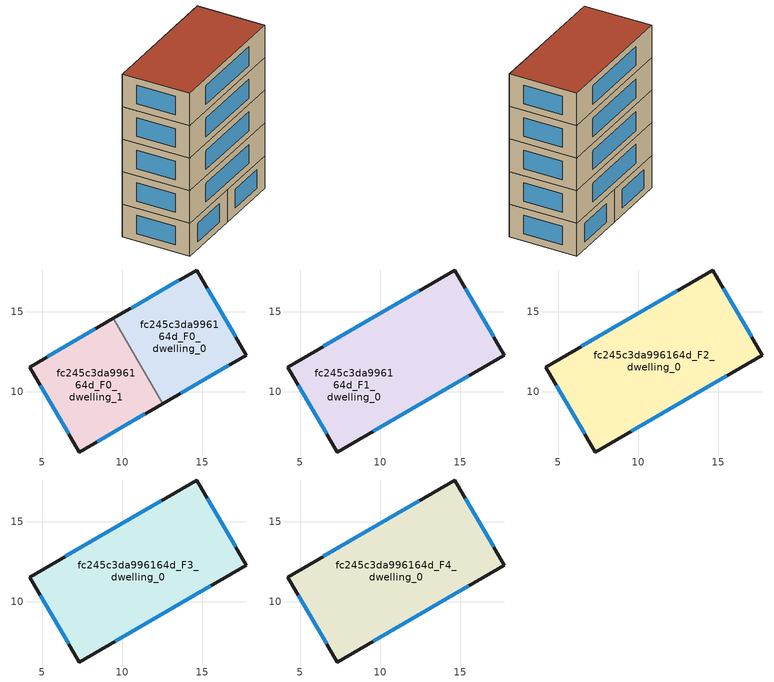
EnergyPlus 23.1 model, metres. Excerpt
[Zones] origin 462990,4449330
fc245c3da996164d_F0_dwelling_0
 floor ground (EU_floor_Construction): 14.66,17.6 17.76,12.29 12.53,9.26 9.45,14.57 z0
 wall outside (EU_wall_Construction): 12.53,9.26 17.76,12.29 14.66,17.6 9.45,14.57 z0:3
 wall to fc245c3da996164d_F0_dwelling_1 (EU_wall_Construction): 9.45,14.57 12.53,9.26 z0:3
 window (EU_Window_Construction): 13.65,9.91 16.64,11.64 / 13.55,16.95 10.57,15.22 / 17.1,13.43 15.33,16.46 z0.64:2.36
fc245c3da996164d_F0_dwelling_1
 floor ground (EU_floor_Construction): 9.45,14.57 12.53,9.26 7.32,6.24 4.22,11.54 z0
 wall outside (EU_wall_Construction): 9.45,14.57 4.22,11.54 7.32,6.24 12.53,9.26 z0:3
 window (EU_Window_Construction): 8.44,6.88 11.42,8.61 / 4.88,10.4 6.66,7.37 / 8.33,13.92 5.34,12.19 z0.64:2.36
fc245c3da996164d_F1_dwelling_0
 floor to fc245c3da996164d_F0_dwelling_0 (EU_floor_Construction): 14.66,17.6 17.76,12.29 12.53,9.26 9.45,14.57 z3
 floor to fc245c3da996164d_F0_dwelling_1 (EU_floor_Construction): 9.45,14.57 12.53,9.26 7.32,6.24 4.21,11.54 z3
 wall outside (EU_wall_Construction): 14.66,17.6 4.22,11.54 7.32,6.24 17.76,12.29 14.66,17.6 z3:6
 window (EU_Window_Construction): 12.43,16.3 6.45,12.83 / 17.1,13.43 15.33,16.46 / 9.56,7.53 15.53,10.99 / 4.88,10.4 6.66,7.37 z3.64:5.36
fc245c3da996164d_F2_dwelling_0
 floor to fc245c3da996164d_F1_dwelling_0 (EU_floor_Construction): 14.66,17.6 17.76,12.29 7.32,6.24 4.21,11.54 z6
 wall outside (EU_wall_Construction): 14.66,17.6 4.22,11.54 7.32,6.24 17.76,12.29 14.66,17.6 z6:9
 window (EU_Window_Construction): 12.43,16.3 6.45,12.83 / 17.1,13.43 15.33,16.46 / 9.56,7.53 15.53,10.99 / 4.88,10.4 6.66,7.37 z6.64:8.36
fc245c3da996164d_F3_dwelling_0
 floor to fc245c3da996164d_F2_dwelling_0 (EU_floor_Construction): 14.66,17.6 17.76,12.29 7.32,6.24 4.21,11.54 z9
 wall outside (EU_wall_Construction): 14.66,17.6 4.22,11.54 7.32,6.24 17.76,12.29 14.66,17.6 z9:12
 window (EU_Window_Construction): 12.43,16.3 6.45,12.83 / 17.1,13.43 15.33,16.46 / 9.56,7.53 15.53,10.99 / 4.88,10.4 6.66,7.37 z9.64:11.36
fc245c3da996164d_F4_dwelling_0
 floor to fc245c3da996164d_F3_dwelling_0 (EU_floor_Construction): 14.66,17.6 17.76,12.29 7.32,6.24 4.21,11.54 z12
 wall outside (EU_wall_Construction): 14.66,17.6 4.22,11.54 7.32,6.24 17.76,12.29 14.66,17.6 z12:15
 window (EU_Window_Construction): 12.43,16.3 6.45,12.83 / 17.1,13.43 15.33,16.46 / 9.56,7.53 15.53,10.99 / 4.88,10.4 6.66,7.37 z12.64:14.36
 roof outside (EU_roof_Construction): 17.76,12.29 14.66,17.6 4.22,11.54 7.32,6.24 z15
[Building]
EU S2 Campaign: North Axis=0; Terrain=City; Solar Distribution=FullExterior
[Site:Location]
Yerevan-Zvartnots.Intl.AP: Latitude=40.15; Longitude=44.383; Time Zone=4; Elevation=854
[SizingPeriod:WeatherFileDays]
AnnualSizingPeriod: Begin Month=1; Begin Day of Month=1; End Month=12; End Day of Month=31; Day of Week for Start Day=Monday; Use Weather File Daylight Saving Period=No; Use Weather File Rain and Snow Indicators=No
[MATERIAL]
EU_InternalMass_Material: Roughness=MediumRough; Thickness=0.1; Conductivity=1; Density=1800; Specific Heat=900; Thermal Absorptance=0.9; Solar Absorptance=0.7; Visible Absorptance=0.7
[MATERIAL:NOMASS] Roughness=MediumRough; Thermal Absorptance=0.9; Solar Absorptance=0.7; Visible Absorptance=0.7
Name | Thermal Resistance
EU_wall_NoMass | 1.05043
EU_roof_NoMass | 1.45357
EU_floor_NoMass | 0.478065
[WINDOWMATERIAL:SIMPLEGLAZINGSYSTEM]
EU_Window_SimpleGlazing: UFactor=2.5566; Solar Heat Gain Coefficient=0.75; Visible Transmittance=0.75
[CONSTRUCTION]
EU_wall_Construction: EU_wall_NoMass
EU_roof_Construction: EU_roof_NoMass
EU_floor_Construction: EU_floor_NoMass
EU_Window_Construction: EU_Window_SimpleGlazing
EU_InternalMass_Construction: EU_InternalMass_Material
[ZONE] Type=1; Multiplier=1; Ceiling Height=autocalculate; Floor Area=autocalculate; Part of Total Floor Area=Yes
Name | Volume
fc245c3da996164d_F0_dwelling_0 | 111.29
fc245c3da996164d_F1_dwelling_0 | 222.588
fc245c3da996164d_F2_dwelling_0; fc245c3da996164d_F3_dwelling_0; fc245c3da996164d_F4_dwelling_0 | 222.607
fc245c3da996164d_F0_dwelling_1 | 111.298
[INTERNALMASS] Construction=EU_InternalMass_Construction
Name | Zone or ZoneList | Surface Area
fc245c3da996164d_F0_dwelling_0_EU_InternalMass | fc245c3da996164d_F0_dwelling_0 | 37.097
fc245c3da996164d_F0_dwelling_1_EU_InternalMass | fc245c3da996164d_F0_dwelling_1 | 37.0989
fc245c3da996164d_F1_dwelling_0_EU_InternalMass | fc245c3da996164d_F1_dwelling_0 | 74.2024
fc245c3da996164d_F2_dwelling_0_EU_InternalMass | fc245c3da996164d_F2_dwelling_0 | 74.2024
fc245c3da996164d_F3_dwelling_0_EU_InternalMass | fc245c3da996164d_F3_dwelling_0 | 74.2024
fc245c3da996164d_F4_dwelling_0_EU_InternalMass | fc245c3da996164d_F4_dwelling_0 | 74.2024
[OTHEREQUIPMENT] Fuel Type=Electricity; Design Level Calculation Method=Watts/Area; Power per Zone Floor Area=1; Fraction Latent=0; Fraction Radiant=0; Fraction Lost=0; Carbon Dioxide Generation Rate=0; EndUse Subcategory=EU_Step8_InternalGains
Name | Zone or ZoneList or Space or SpaceList | Schedule
EU_Step8_InternalGain_fc245c3da996164d_F0_dwelling_0_f000 | fc245c3da996164d_F0_dwelling_0 | EU_Step8_GainSchedule_fc245c3da996164d_F0_dwelling_0_f000
EU_Step8_InternalGain_fc245c3da996164d_F0_dwelling_1_f000 | fc245c3da996164d_F0_dwelling_1 | EU_Step8_GainSchedule_fc245c3da996164d_F0_dwelling_1_f000
EU_Step8_InternalGain_fc245c3da996164d_F1_dwelling_0_f000 | fc245c3da996164d_F1_dwelling_0 | EU_Step8_GainSchedule_fc245c3da996164d_F1_dwelling_0_f000
EU_Step8_InternalGain_fc245c3da996164d_F2_dwelling_0_f000 | fc245c3da996164d_F2_dwelling_0 | EU_Step8_GainSchedule_fc245c3da996164d_F2_dwelling_0_f000
EU_Step8_InternalGain_fc245c3da996164d_F3_dwelling_0_f000 | fc245c3da996164d_F3_dwelling_0 | EU_Step8_GainSchedule_fc245c3da996164d_F3_dwelling_0_f000
EU_Step8_InternalGain_fc245c3da996164d_F4_dwelling_0_f000 | fc245c3da996164d_F4_dwelling_0 | EU_Step8_GainSchedule_fc245c3da996164d_F4_dwelling_0_f000
[ZONEVENTILATION:DESIGNFLOWRATE] Schedule=EU_AlwaysOn; Design Flow Rate Calculation Method=AirChanges/Hour; Air Changes per Hour=0.557805; Ventilation Type=Natural; Fan Pressure Rise=0; Fan Total Efficiency=1; Constant Term Coefficient=1; Temperature Term Coefficient=0; Velocity Term Coefficient=0; Velocity Squared Term Coefficient=0; Minimum Indoor Temperature=-100; Maximum Indoor Temperature=100; Delta Temperature=-100; Minimum Outdoor Temperature=-100; Maximum Outdoor Temperature=100; Maximum Wind Speed=40
Name | Zone or ZoneList or Space or SpaceList
EU_ConstantAir_fc245c3da996164d_F0_dwelling_0 | fc245c3da996164d_F0_dwelling_0
EU_ConstantAir_fc245c3da996164d_F0_dwelling_1 | fc245c3da996164d_F0_dwelling_1
EU_ConstantAir_fc245c3da996164d_F1_dwelling_0 | fc245c3da996164d_F1_dwelling_0
EU_ConstantAir_fc245c3da996164d_F2_dwelling_0 | fc245c3da996164d_F2_dwelling_0
EU_ConstantAir_fc245c3da996164d_F3_dwelling_0 | fc245c3da996164d_F3_dwelling_0
EU_ConstantAir_fc245c3da996164d_F4_dwelling_0 | fc245c3da996164d_F4_dwelling_0
[HVACTEMPLATE:THERMOSTAT] Constant Heating Setpoint=20; Constant Cooling Setpoint=50
EU_HeatOnly_fc245c3da996164d_F0_dwelling_0; EU_HeatOnly_fc245c3da996164d_F0_dwelling_1; EU_HeatOnly_fc245c3da996164d_F1_dwelling_0; EU_HeatOnly_fc245c3da996164d_F2_dwelling_0; EU_HeatOnly_fc245c3da996164d_F3_dwelling_0; EU_HeatOnly_fc245c3da996164d_F4_dwelling_0
[HVACTEMPLATE:ZONE:IDEALLOADSAIRSYSTEM] System Availability Schedule=EU_AlwaysOn; Maximum Heating Supply Air Temperature=50; Minimum Cooling Supply Air Temperature=13; Maximum Heating Supply Air Humidity Ratio=0.0156; Minimum Cooling Supply Air Humidity Ratio=0.0077; Heating Limit=NoLimit; Cooling Limit=NoLimit; Heating Availability Schedule=EU_AlwaysOn; Cooling Availability Schedule=EU_CoolingOff; Dehumidification Control Type=ConstantSensibleHeatRatio; Cooling Sensible Heat Ratio=0.7; Dehumidification Setpoint=60; Humidification Control Type=None; Humidification Setpoint=30; Outdoor Air Method=None; Outdoor Air Flow Rate per Person=0.00944; Outdoor Air Flow Rate per Zone Floor Area=0; Outdoor Air Flow Rate per Zone=0; Demand Controlled Ventilation Type=None; Outdoor Air Economizer Type=NoEconomizer; Heat Recovery Type=None; Sensible Heat Recovery Effectiveness=0.7; Latent Heat Recovery Effectiveness=0.65
Name | Template Thermostat
fc245c3da996164d_F0_dwelling_0 | EU_HeatOnly_fc245c3da996164d_F0_dwelling_0
fc245c3da996164d_F0_dwelling_1 | EU_HeatOnly_fc245c3da996164d_F0_dwelling_1
fc245c3da996164d_F1_dwelling_0 | EU_HeatOnly_fc245c3da996164d_F1_dwelling_0
fc245c3da996164d_F2_dwelling_0 | EU_HeatOnly_fc245c3da996164d_F2_dwelling_0
fc245c3da996164d_F3_dwelling_0 | EU_HeatOnly_fc245c3da996164d_F3_dwelling_0
fc245c3da996164d_F4_dwelling_0 | EU_HeatOnly_fc245c3da996164d_F4_dwelling_0
[SIZING:ZONE] Zone Cooling Design Supply Air Temperature Input Method=SupplyAirTemperature; Zone Cooling Design Supply Air Temperature=13; Zone Heating Design Supply Air Temperature Input Method=SupplyAirTemperature; Zone Heating Design Supply Air Temperature=50; Zone Cooling Design Supply Air Humidity Ratio=0.008; Zone Heating Design Supply Air Humidity Ratio=0.008; Cooling Design Air Flow Method=DesignDay; Cooling Design Air Flow Rate=0; Cooling Minimum Air Flow per Zone Floor Area=0.000762; Cooling Minimum Air Flow=0; Cooling Minimum Air Flow Fraction=0.2; Heating Design Air Flow Method=DesignDay; Heating Design Air Flow Rate=0; Heating Maximum Air Flow per Zone Floor Area=0.002032; Heating Maximum Air Flow=0.141576; Heating Maximum Air Flow Fraction=0.3; Account for Dedicated Outdoor Air System=No; Dedicated Outdoor Air System Control Strategy=NeutralSupplyAir; Dedicated Outdoor Air Low Setpoint Temperature for Design=autosize; Dedicated Outdoor Air High Setpoint Temperature for Design=autosize; Zone Load Sizing Method=Sensible Load Only No Latent Load; Zone Latent Cooling Design Supply Air Humidity Ratio Input Method=HumidityRatioDifference; Zone Cooling Design Supply Air Humidity Ratio Difference=0.005; Zone Latent Heating Design Supply Air Humidity Ratio Input Method=HumidityRatioDifference; Zone Humidification Design Supply Air Humidity Ratio Difference=0.005
fc245c3da996164d_F0_dwelling_0; fc245c3da996164d_F0_dwelling_1; fc245c3da996164d_F1_dwelling_0; fc245c3da996164d_F2_dwelling_0; fc245c3da996164d_F3_dwelling_0; fc245c3da996164d_F4_dwelling_0
[SCHEDULE:CONSTANT]
Name | Hourly Value
EU_AlwaysOn | 1
EU_CoolingOff | 0
[SCHEDULE:FILE] Column Number=1; Rows to Skip at Top=0; Number of Hours of Data=8760; Column Separator=Comma; Interpolate to Timestep=No; Minutes per Item=60; Adjust Schedule for Daylight Savings=Yes
Name | File
EU_Step8_GainSchedule_fc245c3da996164d_F0_dwelling_0_f000 | ../../schedules/fc245c3da996164d/fc245c3da996164d_F0_dwelling_0_f000_gain.csv
EU_Step8_GainSchedule_fc245c3da996164d_F0_dwelling_1_f000 | ../../schedules/fc245c3da996164d/fc245c3da996164d_F0_dwelling_1_f000_gain.csv
EU_Step8_GainSchedule_fc245c3da996164d_F1_dwelling_0_f000 | ../../schedules/fc245c3da996164d/fc245c3da996164d_F1_dwelling_0_f000_gain.csv
EU_Step8_GainSchedule_fc245c3da996164d_F2_dwelling_0_f000 | ../../schedules/fc245c3da996164d/fc245c3da996164d_F2_dwelling_0_f000_gain.csv
EU_Step8_GainSchedule_fc245c3da996164d_F3_dwelling_0_f000 | ../../schedules/fc245c3da996164d/fc245c3da996164d_F3_dwelling_0_f000_gain.csv
EU_Step8_GainSchedule_fc245c3da996164d_F4_dwelling_0_f000 | ../../schedules/fc245c3da996164d/fc245c3da996164d_F4_dwelling_0_f000_gain.csv
